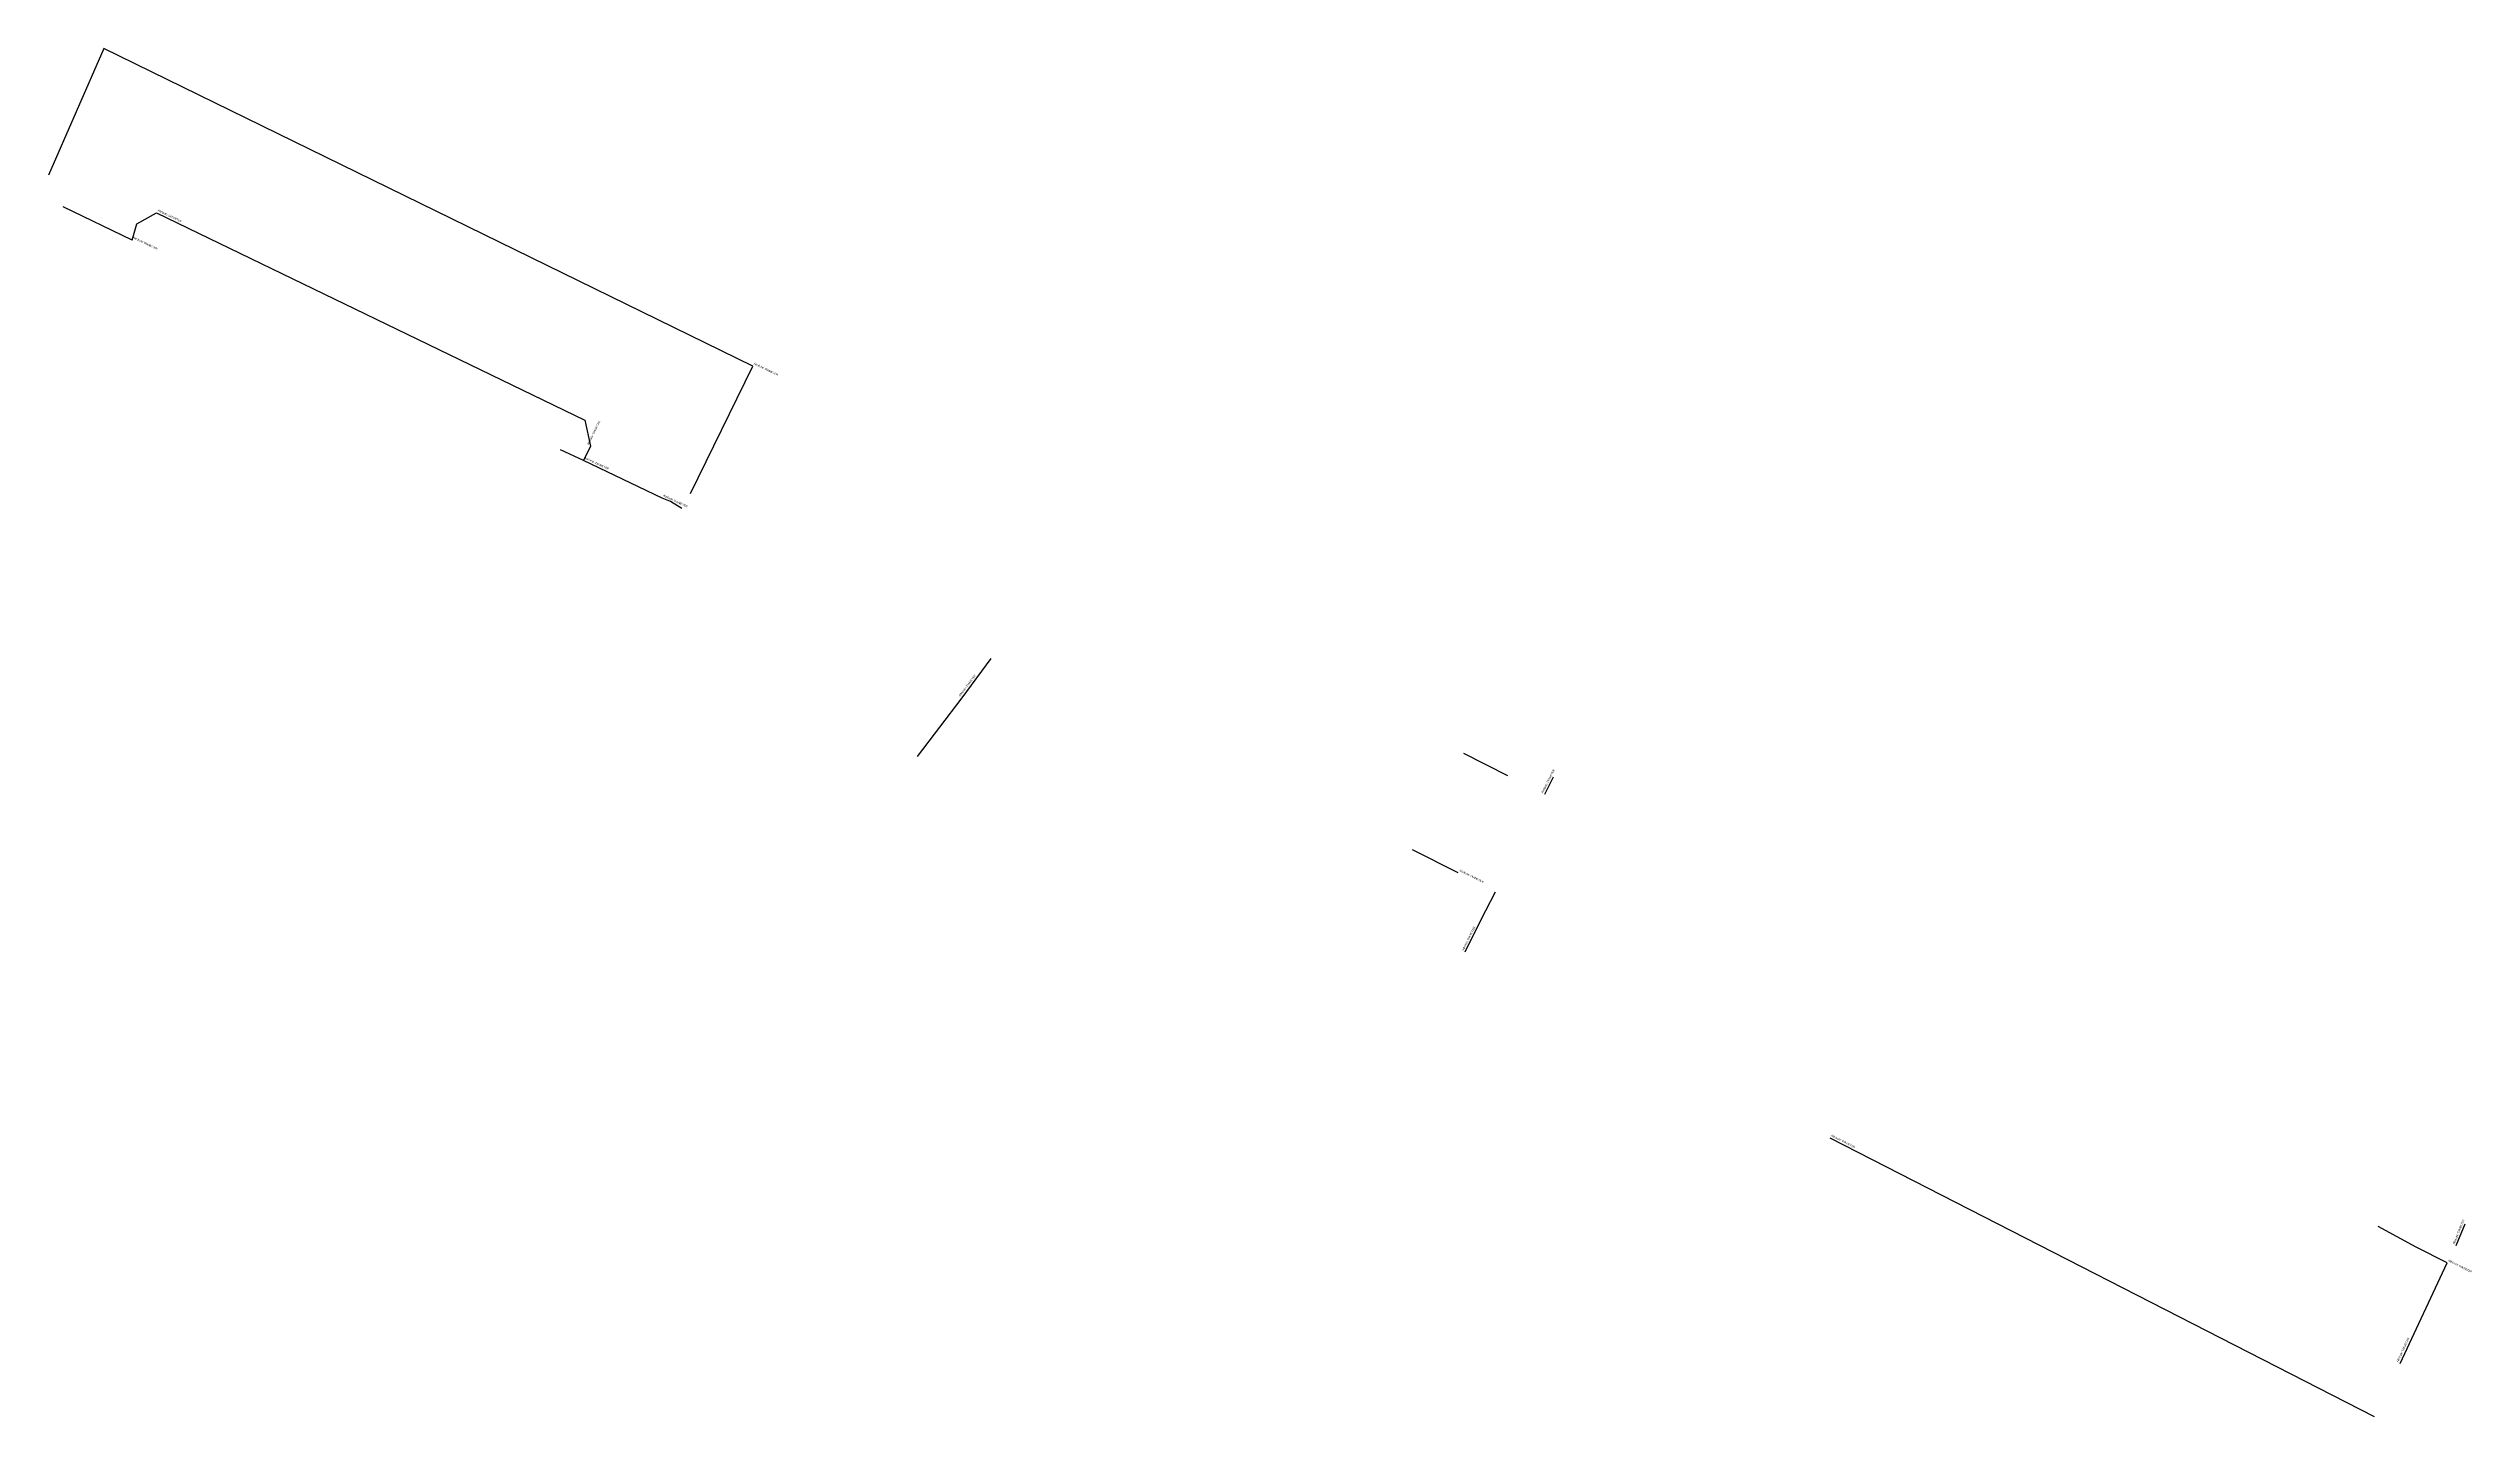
# Model space of a CAD drawing. Header units: inches. Extents: x 3138160 to 3144540, y 10082107 to 10086108.
# Drawn here: x 3142161 to 3143350, y 10083389 to 10084060 of the extents above; entities that cross this region are included whole.
import ezdxf

# ---------------------------------------------------------------- set-up
doc = ezdxf.new("R2010")
doc.units = ezdxf.units.IN
doc.header["$MEASUREMENT"] = 0
doc.layers.add('error_features', color=10, linetype='Continuous')
doc.layers.add('error_types', color=10, linetype='Continuous')

msp = doc.modelspace()

# ---------------------------------------------------------------- linework, layer by layer
at = {"layer": 'error_features', "color": 111, "true_color": 0x97ffb1, "flags": 128}
for points in [[(3142476, 10083841.6), (3142506.6, 10083904.1), (3142188.3, 10084059.9), (3142161.1, 10083997.8)], [(3142202.1, 10083965.9), (3142168.3, 10083982.3)], [(3142202.1, 10083965.9), (3142204.4, 10083973.9)], [(3142204.4, 10083973.9), (3142214.1, 10083979.3), (3142424.2, 10083877.6), (3142427, 10083864.8)], [(3142423.5, 10083857.8), (3142412.2, 10083863)], [(3142427, 10083864.8), (3142423.5, 10083857.8)], [(3142471.8, 10083834.2), (3142466.3, 10083837.6), (3142462.1, 10083839.3), (3142423.5, 10083857.8)], [(3142623.4, 10083760.6), (3142609.1, 10083741.3), (3142587.3, 10083712.6)], [(3142877, 10083703.1), (3142855.4, 10083714)], [(3142895.1, 10083694), (3142899.4, 10083702.6)], [(3142852.7, 10083655.4), (3142830.3, 10083666.7)], [(3142861.5, 10083627.6), (3142866.2, 10083637), (3142870.9, 10083646.2)], [(3142856, 10083616.7), (3142861.5, 10083627.6)], [(3143035, 10083525.4), (3143302, 10083388.7)], [(3143322.7, 10083471.8), (3143304, 10083482)], [(3143342.3, 10083472.7), (3143346.6, 10083483.3)], [(3143337.8, 10083464.1), (3143322.7, 10083471.8)], [(3143314.7, 10083414.8), (3143337.8, 10083464.1)]]:
    msp.add_lwpolyline(points, dxfattribs=at)

# ---------------------------------------------------------------- texts
at = {"layer": 'error_types', "color": 111, "true_color": 0x97ffb1}
for rotation, p in [(334.1799, (3142214.5, 10083980.2)), (334.0509, (3142202.5, 10083966.8)), (333.9128, (3142507, 10083905)), (63.5689, (3142426.1, 10083865.3)), (334.8532, (3142423.9, 10083858.7)), (334.5092, (3142462.5, 10083840.3)), (52.7478, (3142608.3, 10083741.9)), (63.1492, (3142894.2, 10083694.4)), (333.258, (3142853.2, 10083656.3)), (63.4038, (3142855.2, 10083617.1)), (332.8854, (3143035.5, 10083526.3)), (67.7985, (3143341.4, 10083473.1)), (332.989, (3143338.2, 10083465)), (64.948, (3143313.8, 10083415.3))]:
    msp.add_text('Attribute: DIAMETER', height=1, rotation=rotation, dxfattribs=at).set_placement(p)

doc.saveas('drawing.dxf')
